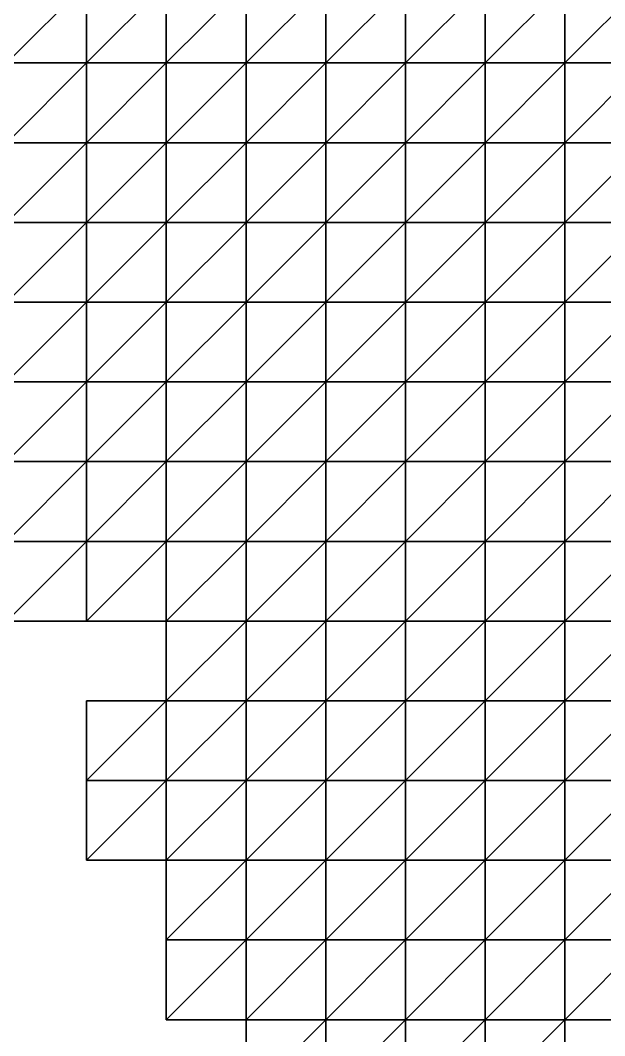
# Model space of a CAD drawing. Extents: x 292020 to 295740, y 4557680 to 4560040.
# Drawn here: x 293643.4 to 293790, y 4558596 to 4558850.7 of the extents above; entities that cross this region are included whole.
import ezdxf

# ---------------------------------------------------------------- set-up
doc = ezdxf.new("R2010")
doc.units = 0
doc.layers.add('RUN201_4_-_RUN201_NODOMAIN5_20X', color=7, linetype='CONTINUOUS')

msp = doc.modelspace()

# ---------------------------------------------------------------- linework, layer by layer
at = {"layer": 'RUN201_4_-_RUN201_NODOMAIN5_20X'}
for points in [[(293640, 4558860, 1800), (293640, 4558840, 1800), (293660, 4558860, 1800)], [(293660, 4558860, 1800), (293640, 4558840, 1800), (293660, 4558840, 1800)], [(293660, 4558860, 1940), (293640, 4558840, 1940), (293640, 4558860, 1940)], [(293660, 4558840, 1940), (293640, 4558840, 1940), (293660, 4558860, 1940)], [(293660, 4558860, 1800), (293660, 4558840, 1800), (293680, 4558860, 1800)], [(293680, 4558860, 1800), (293660, 4558840, 1800), (293680, 4558840, 1800)], [(293680, 4558860, 1940), (293660, 4558840, 1940), (293660, 4558860, 1940)], [(293680, 4558840, 1940), (293660, 4558840, 1940), (293680, 4558860, 1940)], [(293680, 4558860, 1800), (293680, 4558840, 1800), (293700, 4558860, 1800)], [(293700, 4558860, 1800), (293680, 4558840, 1800), (293700, 4558840, 1800)], [(293700, 4558860, 1940), (293680, 4558840, 1940), (293680, 4558860, 1940)], [(293700, 4558840, 1940), (293680, 4558840, 1940), (293700, 4558860, 1940)], [(293700, 4558860, 1800), (293700, 4558840, 1800), (293720, 4558860, 1800)], [(293720, 4558860, 1800), (293700, 4558840, 1800), (293720, 4558840, 1800)], [(293720, 4558860, 1940), (293700, 4558840, 1940), (293700, 4558860, 1940)], [(293720, 4558840, 1940), (293700, 4558840, 1940), (293720, 4558860, 1940)], [(293720, 4558860, 1800), (293720, 4558840, 1800), (293740, 4558860, 1800)], [(293740, 4558860, 1800), (293720, 4558840, 1800), (293740, 4558840, 1800)], [(293740, 4558860, 1940), (293720, 4558840, 1940), (293720, 4558860, 1940)], [(293740, 4558840, 1940), (293720, 4558840, 1940), (293740, 4558860, 1940)], [(293740, 4558860, 1780), (293740, 4558840, 1780), (293760, 4558860, 1780)], [(293760, 4558860, 1780), (293740, 4558840, 1780), (293760, 4558840, 1780)], [(293740, 4558860, 1780), (293740, 4558840, 1800), (293740, 4558840, 1780)], [(293740, 4558860, 1800), (293740, 4558840, 1800), (293740, 4558860, 1780)], [(293760, 4558860, 1940), (293740, 4558840, 1940), (293740, 4558860, 1940)], [(293760, 4558840, 1940), (293740, 4558840, 1940), (293760, 4558860, 1940)], [(293760, 4558860, 1780), (293760, 4558840, 1780), (293780, 4558860, 1780)], [(293780, 4558860, 1780), (293760, 4558840, 1780), (293780, 4558840, 1780)], [(293780, 4558860, 1940), (293760, 4558840, 1940), (293760, 4558860, 1940)], [(293780, 4558840, 1940), (293760, 4558840, 1940), (293780, 4558860, 1940)], [(293780, 4558860, 1780), (293780, 4558840, 1780), (293800, 4558860, 1780)], [(293800, 4558860, 1780), (293780, 4558840, 1780), (293800, 4558840, 1780)], [(293800, 4558860, 1940), (293780, 4558840, 1940), (293780, 4558860, 1940)], [(293800, 4558840, 1940), (293780, 4558840, 1940), (293800, 4558860, 1940)], [(293640, 4558840, 1800), (293640, 4558820, 1800), (293660, 4558840, 1800)], [(293660, 4558840, 1800), (293640, 4558820, 1800), (293660, 4558820, 1800)], [(293660, 4558840, 1940), (293640, 4558820, 1940), (293640, 4558840, 1940)], [(293660, 4558820, 1940), (293640, 4558820, 1940), (293660, 4558840, 1940)], [(293660, 4558840, 1800), (293660, 4558820, 1800), (293680, 4558840, 1800)], [(293680, 4558840, 1800), (293660, 4558820, 1800), (293680, 4558820, 1800)], [(293680, 4558840, 1940), (293660, 4558820, 1940), (293660, 4558840, 1940)], [(293680, 4558820, 1940), (293660, 4558820, 1940), (293680, 4558840, 1940)], [(293680, 4558840, 1800), (293680, 4558820, 1800), (293700, 4558840, 1800)], [(293700, 4558840, 1800), (293680, 4558820, 1800), (293700, 4558820, 1800)], [(293700, 4558840, 1940), (293680, 4558820, 1940), (293680, 4558840, 1940)], [(293700, 4558820, 1940), (293680, 4558820, 1940), (293700, 4558840, 1940)], [(293700, 4558840, 1780), (293700, 4558820, 1780), (293720, 4558840, 1780)], [(293720, 4558840, 1780), (293700, 4558820, 1780), (293720, 4558820, 1780)], [(293720, 4558840, 1780), (293700, 4558840, 1800), (293700, 4558840, 1780)], [(293720, 4558840, 1800), (293700, 4558840, 1800), (293720, 4558840, 1780)], [(293700, 4558840, 1780), (293700, 4558820, 1800), (293700, 4558820, 1780)], [(293700, 4558840, 1800), (293700, 4558820, 1800), (293700, 4558840, 1780)], [(293720, 4558840, 1940), (293700, 4558820, 1940), (293700, 4558840, 1940)], [(293720, 4558820, 1940), (293700, 4558820, 1940), (293720, 4558840, 1940)], [(293720, 4558840, 1780), (293720, 4558820, 1780), (293740, 4558840, 1780)], [(293740, 4558840, 1780), (293720, 4558820, 1780), (293740, 4558820, 1780)], [(293740, 4558840, 1780), (293720, 4558840, 1800), (293720, 4558840, 1780)], [(293740, 4558840, 1800), (293720, 4558840, 1800), (293740, 4558840, 1780)], [(293740, 4558840, 1940), (293720, 4558820, 1940), (293720, 4558840, 1940)], [(293740, 4558820, 1940), (293720, 4558820, 1940), (293740, 4558840, 1940)], [(293740, 4558840, 1780), (293740, 4558820, 1780), (293760, 4558840, 1780)], [(293760, 4558840, 1780), (293740, 4558820, 1780), (293760, 4558820, 1780)], [(293760, 4558840, 1940), (293740, 4558820, 1940), (293740, 4558840, 1940)], [(293760, 4558820, 1940), (293740, 4558820, 1940), (293760, 4558840, 1940)], [(293760, 4558840, 1780), (293760, 4558820, 1780), (293780, 4558840, 1780)], [(293780, 4558840, 1780), (293760, 4558820, 1780), (293780, 4558820, 1780)], [(293780, 4558840, 1940), (293760, 4558820, 1940), (293760, 4558840, 1940)], [(293780, 4558820, 1940), (293760, 4558820, 1940), (293780, 4558840, 1940)], [(293780, 4558840, 1780), (293780, 4558820, 1780), (293800, 4558840, 1780)], [(293800, 4558840, 1780), (293780, 4558820, 1780), (293800, 4558820, 1780)], [(293800, 4558840, 1940), (293780, 4558820, 1940), (293780, 4558840, 1940)], [(293800, 4558820, 1940), (293780, 4558820, 1940), (293800, 4558840, 1940)], [(293640, 4558820, 1800), (293640, 4558820, 1820), (293660, 4558820, 1800)], [(293660, 4558820, 1800), (293640, 4558820, 1820), (293660, 4558820, 1820)], [(293640, 4558820, 1820), (293640, 4558800, 1820), (293660, 4558820, 1820)], [(293660, 4558820, 1820), (293640, 4558800, 1820), (293660, 4558800, 1820)], [(293660, 4558820, 1940), (293640, 4558800, 1940), (293640, 4558820, 1940)], [(293660, 4558800, 1940), (293640, 4558800, 1940), (293660, 4558820, 1940)], [(293660, 4558820, 1800), (293660, 4558820, 1820), (293680, 4558820, 1800)], [(293680, 4558820, 1800), (293660, 4558820, 1820), (293680, 4558820, 1820)], [(293660, 4558820, 1820), (293660, 4558800, 1820), (293680, 4558820, 1820)], [(293680, 4558820, 1820), (293660, 4558800, 1820), (293680, 4558800, 1820)], [(293680, 4558820, 1940), (293660, 4558800, 1940), (293660, 4558820, 1940)], [(293680, 4558800, 1940), (293660, 4558800, 1940), (293680, 4558820, 1940)], [(293680, 4558820, 1800), (293680, 4558820, 1820), (293700, 4558820, 1800)], [(293700, 4558820, 1800), (293680, 4558820, 1820), (293700, 4558820, 1820)], [(293680, 4558820, 1820), (293680, 4558800, 1820), (293700, 4558820, 1820)], [(293700, 4558820, 1820), (293680, 4558800, 1820), (293700, 4558800, 1820)], [(293700, 4558820, 1940), (293680, 4558800, 1940), (293680, 4558820, 1940)], [(293700, 4558800, 1940), (293680, 4558800, 1940), (293700, 4558820, 1940)], [(293700, 4558820, 1780), (293700, 4558820, 1800), (293720, 4558820, 1780)], [(293720, 4558820, 1780), (293700, 4558820, 1800), (293720, 4558820, 1800)], [(293700, 4558820, 1800), (293700, 4558800, 1800), (293720, 4558820, 1800)], [(293720, 4558820, 1800), (293700, 4558800, 1800), (293720, 4558800, 1800)], [(293700, 4558820, 1800), (293700, 4558800, 1820), (293700, 4558800, 1800)], [(293700, 4558820, 1820), (293700, 4558800, 1820), (293700, 4558820, 1800)], [(293720, 4558820, 1940), (293700, 4558800, 1940), (293700, 4558820, 1940)], [(293720, 4558800, 1940), (293700, 4558800, 1940), (293720, 4558820, 1940)], [(293720, 4558820, 1780), (293720, 4558820, 1800), (293740, 4558820, 1780)], [(293740, 4558820, 1780), (293720, 4558820, 1800), (293740, 4558820, 1800)], [(293720, 4558820, 1800), (293720, 4558800, 1800), (293740, 4558820, 1800)], [(293740, 4558820, 1800), (293720, 4558800, 1800), (293740, 4558800, 1800)], [(293740, 4558820, 1940), (293720, 4558800, 1940), (293720, 4558820, 1940)], [(293740, 4558800, 1940), (293720, 4558800, 1940), (293740, 4558820, 1940)], [(293740, 4558820, 1780), (293740, 4558820, 1800), (293760, 4558820, 1780)], [(293760, 4558820, 1780), (293740, 4558820, 1800), (293760, 4558820, 1800)], [(293740, 4558820, 1800), (293740, 4558800, 1800), (293760, 4558820, 1800)], [(293760, 4558820, 1800), (293740, 4558800, 1800), (293760, 4558800, 1800)], [(293760, 4558820, 1940), (293740, 4558800, 1940), (293740, 4558820, 1940)], [(293760, 4558800, 1940), (293740, 4558800, 1940), (293760, 4558820, 1940)], [(293760, 4558820, 1780), (293760, 4558800, 1780), (293780, 4558820, 1780)], [(293780, 4558820, 1780), (293760, 4558800, 1780), (293780, 4558800, 1780)], [(293760, 4558820, 1780), (293760, 4558800, 1800), (293760, 4558800, 1780)], [(293760, 4558820, 1800), (293760, 4558800, 1800), (293760, 4558820, 1780)], [(293780, 4558820, 1940), (293760, 4558800, 1940), (293760, 4558820, 1940)], [(293780, 4558800, 1940), (293760, 4558800, 1940), (293780, 4558820, 1940)], [(293780, 4558820, 1780), (293780, 4558800, 1780), (293800, 4558820, 1780)], [(293800, 4558820, 1780), (293780, 4558800, 1780), (293800, 4558800, 1780)], [(293800, 4558820, 1940), (293780, 4558800, 1940), (293780, 4558820, 1940)], [(293800, 4558800, 1940), (293780, 4558800, 1940), (293800, 4558820, 1940)], [(293640, 4558800, 1820), (293640, 4558800, 1840), (293660, 4558800, 1820)], [(293660, 4558800, 1820), (293640, 4558800, 1840), (293660, 4558800, 1840)], [(293640, 4558800, 1840), (293640, 4558780, 1840), (293660, 4558800, 1840)], [(293660, 4558800, 1840), (293640, 4558780, 1840), (293660, 4558780, 1840)], [(293660, 4558800, 1940), (293640, 4558780, 1940), (293640, 4558800, 1940)], [(293660, 4558780, 1940), (293640, 4558780, 1940), (293660, 4558800, 1940)], [(293660, 4558800, 1820), (293660, 4558800, 1840), (293680, 4558800, 1820)], [(293680, 4558800, 1820), (293660, 4558800, 1840), (293680, 4558800, 1840)], [(293660, 4558800, 1840), (293660, 4558780, 1840), (293680, 4558800, 1840)], [(293680, 4558800, 1840), (293660, 4558780, 1840), (293680, 4558780, 1840)], [(293680, 4558800, 1940), (293660, 4558780, 1940), (293660, 4558800, 1940)], [(293680, 4558780, 1940), (293660, 4558780, 1940), (293680, 4558800, 1940)], [(293680, 4558800, 1820), (293680, 4558800, 1840), (293700, 4558800, 1820)], [(293700, 4558800, 1820), (293680, 4558800, 1840), (293700, 4558800, 1840)], [(293680, 4558800, 1840), (293680, 4558780, 1840), (293700, 4558800, 1840)], [(293700, 4558800, 1840), (293680, 4558780, 1840), (293700, 4558780, 1840)], [(293700, 4558800, 1940), (293680, 4558780, 1940), (293680, 4558800, 1940)], [(293700, 4558780, 1940), (293680, 4558780, 1940), (293700, 4558800, 1940)], [(293700, 4558800, 1800), (293700, 4558800, 1820), (293720, 4558800, 1800)], [(293720, 4558800, 1800), (293700, 4558800, 1820), (293720, 4558800, 1820)], [(293700, 4558800, 1820), (293700, 4558780, 1820), (293720, 4558800, 1820)], [(293720, 4558800, 1820), (293700, 4558780, 1820), (293720, 4558780, 1820)], [(293700, 4558800, 1820), (293700, 4558780, 1840), (293700, 4558780, 1820)], [(293700, 4558800, 1840), (293700, 4558780, 1840), (293700, 4558800, 1820)], [(293720, 4558800, 1940), (293700, 4558780, 1940), (293700, 4558800, 1940)], [(293720, 4558780, 1940), (293700, 4558780, 1940), (293720, 4558800, 1940)], [(293720, 4558800, 1800), (293720, 4558800, 1820), (293740, 4558800, 1800)], [(293740, 4558800, 1800), (293720, 4558800, 1820), (293740, 4558800, 1820)], [(293720, 4558800, 1820), (293720, 4558780, 1820), (293740, 4558800, 1820)], [(293740, 4558800, 1820), (293720, 4558780, 1820), (293740, 4558780, 1820)], [(293740, 4558800, 1940), (293720, 4558780, 1940), (293720, 4558800, 1940)], [(293740, 4558780, 1940), (293720, 4558780, 1940), (293740, 4558800, 1940)], [(293740, 4558800, 1800), (293740, 4558800, 1820), (293760, 4558800, 1800)], [(293760, 4558800, 1800), (293740, 4558800, 1820), (293760, 4558800, 1820)], [(293740, 4558800, 1820), (293740, 4558780, 1820), (293760, 4558800, 1820)], [(293760, 4558800, 1820), (293740, 4558780, 1820), (293760, 4558780, 1820)], [(293760, 4558800, 1940), (293740, 4558780, 1940), (293740, 4558800, 1940)], [(293760, 4558780, 1940), (293740, 4558780, 1940), (293760, 4558800, 1940)], [(293760, 4558800, 1780), (293760, 4558800, 1800), (293780, 4558800, 1780)], [(293780, 4558800, 1780), (293760, 4558800, 1800), (293780, 4558800, 1800)], [(293760, 4558800, 1800), (293760, 4558780, 1800), (293780, 4558800, 1800)], [(293780, 4558800, 1800), (293760, 4558780, 1800), (293780, 4558780, 1800)], [(293760, 4558800, 1800), (293760, 4558780, 1820), (293760, 4558780, 1800)], [(293760, 4558800, 1820), (293760, 4558780, 1820), (293760, 4558800, 1800)], [(293780, 4558800, 1940), (293760, 4558780, 1940), (293760, 4558800, 1940)], [(293780, 4558780, 1940), (293760, 4558780, 1940), (293780, 4558800, 1940)], [(293780, 4558800, 1780), (293780, 4558800, 1800), (293800, 4558800, 1780)], [(293800, 4558800, 1780), (293780, 4558800, 1800), (293800, 4558800, 1800)], [(293780, 4558800, 1800), (293780, 4558780, 1800), (293800, 4558800, 1800)], [(293800, 4558800, 1800), (293780, 4558780, 1800), (293800, 4558780, 1800)], [(293800, 4558800, 1940), (293780, 4558780, 1940), (293780, 4558800, 1940)], [(293800, 4558780, 1940), (293780, 4558780, 1940), (293800, 4558800, 1940)], [(293640, 4558780, 1840), (293640, 4558780, 1860), (293660, 4558780, 1840)], [(293660, 4558780, 1840), (293640, 4558780, 1860), (293660, 4558780, 1860)], [(293640, 4558780, 1860), (293640, 4558760, 1860), (293660, 4558780, 1860)], [(293660, 4558780, 1860), (293640, 4558760, 1860), (293660, 4558760, 1860)], [(293660, 4558780, 1940), (293640, 4558760, 1940), (293640, 4558780, 1940)], [(293660, 4558760, 1940), (293640, 4558760, 1940), (293660, 4558780, 1940)], [(293660, 4558780, 1840), (293660, 4558780, 1860), (293680, 4558780, 1840)], [(293680, 4558780, 1840), (293660, 4558780, 1860), (293680, 4558780, 1860)], [(293660, 4558780, 1860), (293660, 4558760, 1860), (293680, 4558780, 1860)], [(293680, 4558780, 1860), (293660, 4558760, 1860), (293680, 4558760, 1860)], [(293680, 4558780, 1940), (293660, 4558760, 1940), (293660, 4558780, 1940)], [(293680, 4558760, 1940), (293660, 4558760, 1940), (293680, 4558780, 1940)], [(293680, 4558780, 1840), (293680, 4558780, 1860), (293700, 4558780, 1840)], [(293700, 4558780, 1840), (293680, 4558780, 1860), (293700, 4558780, 1860)], [(293680, 4558780, 1860), (293680, 4558760, 1860), (293700, 4558780, 1860)], [(293700, 4558780, 1860), (293680, 4558760, 1860), (293700, 4558760, 1860)], [(293700, 4558780, 1940), (293680, 4558760, 1940), (293680, 4558780, 1940)], [(293700, 4558760, 1940), (293680, 4558760, 1940), (293700, 4558780, 1940)], [(293700, 4558780, 1820), (293700, 4558780, 1840), (293720, 4558780, 1820)], [(293720, 4558780, 1820), (293700, 4558780, 1840), (293720, 4558780, 1840)], [(293700, 4558780, 1840), (293700, 4558760, 1840), (293720, 4558780, 1840)], [(293720, 4558780, 1840), (293700, 4558760, 1840), (293720, 4558760, 1840)], [(293700, 4558780, 1840), (293700, 4558760, 1860), (293700, 4558760, 1840)], [(293700, 4558780, 1860), (293700, 4558760, 1860), (293700, 4558780, 1840)], [(293720, 4558780, 1940), (293700, 4558760, 1940), (293700, 4558780, 1940)], [(293720, 4558760, 1940), (293700, 4558760, 1940), (293720, 4558780, 1940)], [(293720, 4558780, 1820), (293720, 4558780, 1840), (293740, 4558780, 1820)], [(293740, 4558780, 1820), (293720, 4558780, 1840), (293740, 4558780, 1840)], [(293720, 4558780, 1840), (293720, 4558760, 1840), (293740, 4558780, 1840)], [(293740, 4558780, 1840), (293720, 4558760, 1840), (293740, 4558760, 1840)], [(293740, 4558780, 1940), (293720, 4558760, 1940), (293720, 4558780, 1940)], [(293740, 4558760, 1940), (293720, 4558760, 1940), (293740, 4558780, 1940)], [(293740, 4558780, 1820), (293740, 4558780, 1840), (293760, 4558780, 1820)], [(293760, 4558780, 1820), (293740, 4558780, 1840), (293760, 4558780, 1840)], [(293740, 4558780, 1840), (293740, 4558760, 1840), (293760, 4558780, 1840)], [(293760, 4558780, 1840), (293740, 4558760, 1840), (293760, 4558760, 1840)], [(293760, 4558780, 1940), (293740, 4558760, 1940), (293740, 4558780, 1940)], [(293760, 4558760, 1940), (293740, 4558760, 1940), (293760, 4558780, 1940)], [(293760, 4558780, 1800), (293760, 4558780, 1820), (293780, 4558780, 1800)], [(293780, 4558780, 1800), (293760, 4558780, 1820), (293780, 4558780, 1820)], [(293760, 4558780, 1820), (293760, 4558760, 1820), (293780, 4558780, 1820)], [(293780, 4558780, 1820), (293760, 4558760, 1820), (293780, 4558760, 1820)], [(293760, 4558780, 1820), (293760, 4558760, 1840), (293760, 4558760, 1820)], [(293760, 4558780, 1840), (293760, 4558760, 1840), (293760, 4558780, 1820)], [(293780, 4558780, 1940), (293760, 4558760, 1940), (293760, 4558780, 1940)], [(293780, 4558760, 1940), (293760, 4558760, 1940), (293780, 4558780, 1940)], [(293780, 4558780, 1800), (293780, 4558780, 1820), (293800, 4558780, 1800)], [(293800, 4558780, 1800), (293780, 4558780, 1820), (293800, 4558780, 1820)], [(293780, 4558780, 1820), (293780, 4558760, 1820), (293800, 4558780, 1820)], [(293800, 4558780, 1820), (293780, 4558760, 1820), (293800, 4558760, 1820)], [(293800, 4558780, 1940), (293780, 4558760, 1940), (293780, 4558780, 1940)], [(293800, 4558760, 1940), (293780, 4558760, 1940), (293800, 4558780, 1940)], [(293640, 4558760, 1860), (293640, 4558760, 1880), (293660, 4558760, 1860)], [(293660, 4558760, 1860), (293640, 4558760, 1880), (293660, 4558760, 1880)], [(293640, 4558760, 1880), (293640, 4558740, 1880), (293660, 4558760, 1880)], [(293660, 4558760, 1880), (293640, 4558740, 1880), (293660, 4558740, 1880)], [(293660, 4558760, 1940), (293640, 4558740, 1940), (293640, 4558760, 1940)], [(293660, 4558740, 1940), (293640, 4558740, 1940), (293660, 4558760, 1940)], [(293660, 4558760, 1860), (293660, 4558760, 1880), (293680, 4558760, 1860)], [(293680, 4558760, 1860), (293660, 4558760, 1880), (293680, 4558760, 1880)], [(293660, 4558760, 1880), (293660, 4558740, 1880), (293680, 4558760, 1880)], [(293680, 4558760, 1880), (293660, 4558740, 1880), (293680, 4558740, 1880)], [(293680, 4558760, 1940), (293660, 4558740, 1940), (293660, 4558760, 1940)], [(293680, 4558740, 1940), (293660, 4558740, 1940), (293680, 4558760, 1940)], [(293680, 4558760, 1860), (293680, 4558760, 1880), (293700, 4558760, 1860)], [(293700, 4558760, 1860), (293680, 4558760, 1880), (293700, 4558760, 1880)], [(293680, 4558760, 1880), (293680, 4558740, 1880), (293700, 4558760, 1880)], [(293700, 4558760, 1880), (293680, 4558740, 1880), (293700, 4558740, 1880)], [(293700, 4558760, 1940), (293680, 4558740, 1940), (293680, 4558760, 1940)], [(293700, 4558740, 1940), (293680, 4558740, 1940), (293700, 4558760, 1940)], [(293700, 4558760, 1840), (293700, 4558760, 1860), (293720, 4558760, 1840)], [(293720, 4558760, 1840), (293700, 4558760, 1860), (293720, 4558760, 1860)], [(293700, 4558760, 1860), (293700, 4558740, 1860), (293720, 4558760, 1860)], [(293720, 4558760, 1860), (293700, 4558740, 1860), (293720, 4558740, 1860)], [(293700, 4558760, 1860), (293700, 4558740, 1880), (293700, 4558740, 1860)], [(293700, 4558760, 1880), (293700, 4558740, 1880), (293700, 4558760, 1860)], [(293720, 4558760, 1940), (293700, 4558740, 1940), (293700, 4558760, 1940)], [(293720, 4558740, 1940), (293700, 4558740, 1940), (293720, 4558760, 1940)], [(293720, 4558760, 1840), (293720, 4558760, 1860), (293740, 4558760, 1840)], [(293740, 4558760, 1840), (293720, 4558760, 1860), (293740, 4558760, 1860)], [(293720, 4558760, 1860), (293720, 4558740, 1860), (293740, 4558760, 1860)], [(293740, 4558760, 1860), (293720, 4558740, 1860), (293740, 4558740, 1860)], [(293740, 4558760, 1940), (293720, 4558740, 1940), (293720, 4558760, 1940)], [(293740, 4558740, 1940), (293720, 4558740, 1940), (293740, 4558760, 1940)], [(293740, 4558760, 1840), (293740, 4558760, 1860), (293760, 4558760, 1840)], [(293760, 4558760, 1840), (293740, 4558760, 1860), (293760, 4558760, 1860)], [(293740, 4558760, 1860), (293740, 4558740, 1860), (293760, 4558760, 1860)], [(293760, 4558760, 1860), (293740, 4558740, 1860), (293760, 4558740, 1860)], [(293760, 4558760, 1940), (293740, 4558740, 1940), (293740, 4558760, 1940)], [(293760, 4558740, 1940), (293740, 4558740, 1940), (293760, 4558760, 1940)], [(293760, 4558760, 1820), (293760, 4558760, 1840), (293780, 4558760, 1820)], [(293780, 4558760, 1820), (293760, 4558760, 1840), (293780, 4558760, 1840)], [(293760, 4558760, 1840), (293760, 4558740, 1840), (293780, 4558760, 1840)], [(293780, 4558760, 1840), (293760, 4558740, 1840), (293780, 4558740, 1840)], [(293760, 4558760, 1840), (293760, 4558740, 1860), (293760, 4558740, 1840)], [(293760, 4558760, 1860), (293760, 4558740, 1860), (293760, 4558760, 1840)], [(293780, 4558760, 1940), (293760, 4558740, 1940), (293760, 4558760, 1940)], [(293780, 4558740, 1940), (293760, 4558740, 1940), (293780, 4558760, 1940)], [(293780, 4558760, 1820), (293780, 4558760, 1840), (293800, 4558760, 1820)], [(293800, 4558760, 1820), (293780, 4558760, 1840), (293800, 4558760, 1840)], [(293780, 4558760, 1840), (293780, 4558740, 1840), (293800, 4558760, 1840)], [(293800, 4558760, 1840), (293780, 4558740, 1840), (293800, 4558740, 1840)], [(293800, 4558760, 1940), (293780, 4558740, 1940), (293780, 4558760, 1940)], [(293800, 4558740, 1940), (293780, 4558740, 1940), (293800, 4558760, 1940)], [(293640, 4558740, 1880), (293640, 4558740, 1900), (293660, 4558740, 1880)], [(293660, 4558740, 1880), (293640, 4558740, 1900), (293660, 4558740, 1900)], [(293640, 4558740, 1900), (293640, 4558720, 1900), (293660, 4558740, 1900)], [(293660, 4558740, 1900), (293640, 4558720, 1900), (293660, 4558720, 1900)], [(293660, 4558740, 1940), (293640, 4558720, 1940), (293640, 4558740, 1940)], [(293660, 4558720, 1940), (293640, 4558720, 1940), (293660, 4558740, 1940)], [(293660, 4558740, 1880), (293660, 4558740, 1900), (293680, 4558740, 1880)], [(293680, 4558740, 1880), (293660, 4558740, 1900), (293680, 4558740, 1900)], [(293660, 4558740, 1900), (293660, 4558720, 1900), (293680, 4558740, 1900)], [(293680, 4558740, 1900), (293660, 4558720, 1900), (293680, 4558720, 1900)], [(293680, 4558740, 1940), (293660, 4558720, 1940), (293660, 4558740, 1940)], [(293680, 4558720, 1940), (293660, 4558720, 1940), (293680, 4558740, 1940)], [(293680, 4558740, 1880), (293680, 4558740, 1900), (293700, 4558740, 1880)], [(293700, 4558740, 1880), (293680, 4558740, 1900), (293700, 4558740, 1900)], [(293680, 4558740, 1900), (293680, 4558720, 1900), (293700, 4558740, 1900)], [(293700, 4558740, 1900), (293680, 4558720, 1900), (293700, 4558720, 1900)], [(293700, 4558740, 1940), (293680, 4558720, 1940), (293680, 4558740, 1940)], [(293700, 4558720, 1940), (293680, 4558720, 1940), (293700, 4558740, 1940)], [(293700, 4558740, 1860), (293700, 4558740, 1880), (293720, 4558740, 1860)], [(293720, 4558740, 1860), (293700, 4558740, 1880), (293720, 4558740, 1880)], [(293700, 4558740, 1880), (293700, 4558720, 1880), (293720, 4558740, 1880)], [(293720, 4558740, 1880), (293700, 4558720, 1880), (293720, 4558720, 1880)], [(293700, 4558740, 1880), (293700, 4558720, 1900), (293700, 4558720, 1880)], [(293700, 4558740, 1900), (293700, 4558720, 1900), (293700, 4558740, 1880)], [(293720, 4558740, 1940), (293700, 4558720, 1940), (293700, 4558740, 1940)], [(293720, 4558720, 1940), (293700, 4558720, 1940), (293720, 4558740, 1940)], [(293720, 4558740, 1860), (293720, 4558740, 1880), (293740, 4558740, 1860)], [(293740, 4558740, 1860), (293720, 4558740, 1880), (293740, 4558740, 1880)], [(293720, 4558740, 1880), (293720, 4558720, 1880), (293740, 4558740, 1880)], [(293740, 4558740, 1880), (293720, 4558720, 1880), (293740, 4558720, 1880)], [(293740, 4558740, 1940), (293720, 4558720, 1940), (293720, 4558740, 1940)], [(293740, 4558720, 1940), (293720, 4558720, 1940), (293740, 4558740, 1940)], [(293740, 4558740, 1860), (293740, 4558740, 1880), (293760, 4558740, 1860)], [(293760, 4558740, 1860), (293740, 4558740, 1880), (293760, 4558740, 1880)], [(293740, 4558740, 1880), (293740, 4558720, 1880), (293760, 4558740, 1880)], [(293760, 4558740, 1880), (293740, 4558720, 1880), (293760, 4558720, 1880)], [(293760, 4558740, 1940), (293740, 4558720, 1940), (293740, 4558740, 1940)], [(293760, 4558720, 1940), (293740, 4558720, 1940), (293760, 4558740, 1940)], [(293760, 4558740, 1840), (293760, 4558740, 1860), (293780, 4558740, 1840)], [(293780, 4558740, 1840), (293760, 4558740, 1860), (293780, 4558740, 1860)], [(293760, 4558740, 1860), (293760, 4558720, 1860), (293780, 4558740, 1860)], [(293780, 4558740, 1860), (293760, 4558720, 1860), (293780, 4558720, 1860)], [(293760, 4558740, 1860), (293760, 4558720, 1880), (293760, 4558720, 1860)], [(293760, 4558740, 1880), (293760, 4558720, 1880), (293760, 4558740, 1860)], [(293780, 4558740, 1940), (293760, 4558720, 1940), (293760, 4558740, 1940)], [(293780, 4558720, 1940), (293760, 4558720, 1940), (293780, 4558740, 1940)], [(293780, 4558740, 1840), (293780, 4558740, 1860), (293800, 4558740, 1840)], [(293800, 4558740, 1840), (293780, 4558740, 1860), (293800, 4558740, 1860)], [(293780, 4558740, 1860), (293780, 4558720, 1860), (293800, 4558740, 1860)], [(293800, 4558740, 1860), (293780, 4558720, 1860), (293800, 4558720, 1860)], [(293800, 4558740, 1940), (293780, 4558720, 1940), (293780, 4558740, 1940)], [(293800, 4558720, 1940), (293780, 4558720, 1940), (293800, 4558740, 1940)], [(293640, 4558720, 1900), (293640, 4558720, 1920), (293660, 4558720, 1900)], [(293660, 4558720, 1900), (293640, 4558720, 1920), (293660, 4558720, 1920)], [(293640, 4558720, 1920), (293640, 4558700, 1920), (293660, 4558720, 1920)], [(293660, 4558720, 1920), (293640, 4558700, 1920), (293660, 4558700, 1920)], [(293660, 4558720, 1940), (293640, 4558700, 1940), (293640, 4558720, 1940)], [(293660, 4558700, 1940), (293640, 4558700, 1940), (293660, 4558720, 1940)], [(293660, 4558720, 1900), (293660, 4558720, 1920), (293680, 4558720, 1900)], [(293680, 4558720, 1900), (293660, 4558720, 1920), (293680, 4558720, 1920)], [(293660, 4558720, 1920), (293660, 4558700, 1920), (293680, 4558720, 1920)], [(293680, 4558720, 1920), (293660, 4558700, 1920), (293680, 4558700, 1920)], [(293680, 4558720, 1940), (293660, 4558700, 1940), (293660, 4558720, 1940)], [(293680, 4558700, 1940), (293660, 4558700, 1940), (293680, 4558720, 1940)], [(293680, 4558720, 1900), (293680, 4558720, 1920), (293700, 4558720, 1900)], [(293700, 4558720, 1900), (293680, 4558720, 1920), (293700, 4558720, 1920)], [(293680, 4558720, 1920), (293680, 4558700, 1920), (293700, 4558720, 1920)], [(293700, 4558720, 1920), (293680, 4558700, 1920), (293700, 4558700, 1920)], [(293700, 4558720, 1940), (293680, 4558700, 1940), (293680, 4558720, 1940)], [(293700, 4558700, 1940), (293680, 4558700, 1940), (293700, 4558720, 1940)], [(293700, 4558720, 1880), (293700, 4558720, 1900), (293720, 4558720, 1880)], [(293720, 4558720, 1880), (293700, 4558720, 1900), (293720, 4558720, 1900)], [(293700, 4558720, 1900), (293700, 4558700, 1900), (293720, 4558720, 1900)], [(293720, 4558720, 1900), (293700, 4558700, 1900), (293720, 4558700, 1900)], [(293700, 4558720, 1900), (293700, 4558700, 1920), (293700, 4558700, 1900)], [(293700, 4558720, 1920), (293700, 4558700, 1920), (293700, 4558720, 1900)], [(293720, 4558720, 1940), (293700, 4558700, 1940), (293700, 4558720, 1940)], [(293720, 4558700, 1940), (293700, 4558700, 1940), (293720, 4558720, 1940)], [(293720, 4558720, 1880), (293720, 4558700, 1880), (293740, 4558720, 1880)], [(293740, 4558720, 1880), (293720, 4558700, 1880), (293740, 4558700, 1880)], [(293720, 4558720, 1880), (293720, 4558700, 1900), (293720, 4558700, 1880)], [(293720, 4558720, 1900), (293720, 4558700, 1900), (293720, 4558720, 1880)], [(293740, 4558720, 1940), (293720, 4558700, 1940), (293720, 4558720, 1940)], [(293740, 4558700, 1940), (293720, 4558700, 1940), (293740, 4558720, 1940)], [(293740, 4558720, 1880), (293740, 4558700, 1880), (293760, 4558720, 1880)], [(293760, 4558720, 1880), (293740, 4558700, 1880), (293760, 4558700, 1880)], [(293760, 4558720, 1940), (293740, 4558700, 1940), (293740, 4558720, 1940)], [(293760, 4558700, 1940), (293740, 4558700, 1940), (293760, 4558720, 1940)], [(293760, 4558720, 1860), (293760, 4558720, 1880), (293780, 4558720, 1860)], [(293780, 4558720, 1860), (293760, 4558720, 1880), (293780, 4558720, 1880)], [(293760, 4558720, 1880), (293760, 4558700, 1880), (293780, 4558720, 1880)], [(293780, 4558720, 1880), (293760, 4558700, 1880), (293780, 4558700, 1880)], [(293780, 4558720, 1940), (293760, 4558700, 1940), (293760, 4558720, 1940)], [(293780, 4558700, 1940), (293760, 4558700, 1940), (293780, 4558720, 1940)], [(293780, 4558720, 1860), (293780, 4558700, 1860), (293800, 4558720, 1860)], [(293800, 4558720, 1860), (293780, 4558700, 1860), (293800, 4558700, 1860)], [(293780, 4558720, 1860), (293780, 4558700, 1880), (293780, 4558700, 1860)], [(293780, 4558720, 1880), (293780, 4558700, 1880), (293780, 4558720, 1860)], [(293800, 4558720, 1940), (293780, 4558700, 1940), (293780, 4558720, 1940)], [(293800, 4558700, 1940), (293780, 4558700, 1940), (293800, 4558720, 1940)], [(293640, 4558700, 1920), (293640, 4558700, 1940), (293660, 4558700, 1920)], [(293660, 4558700, 1920), (293640, 4558700, 1940), (293660, 4558700, 1940)], [(293660, 4558700, 1920), (293660, 4558700, 1940), (293680, 4558700, 1920)], [(293680, 4558700, 1920), (293660, 4558700, 1940), (293680, 4558700, 1940)], [(293680, 4558700, 1920), (293680, 4558680, 1920), (293700, 4558700, 1920)], [(293700, 4558700, 1920), (293680, 4558680, 1920), (293700, 4558680, 1920)], [(293700, 4558700, 1940), (293680, 4558680, 1940), (293680, 4558700, 1940)], [(293700, 4558680, 1940), (293680, 4558680, 1940), (293700, 4558700, 1940)], [(293680, 4558700, 1920), (293680, 4558680, 1940), (293680, 4558680, 1920)], [(293680, 4558700, 1940), (293680, 4558680, 1940), (293680, 4558700, 1920)], [(293700, 4558700, 1900), (293700, 4558680, 1900), (293720, 4558700, 1900)], [(293720, 4558700, 1900), (293700, 4558680, 1900), (293720, 4558680, 1900)], [(293700, 4558700, 1900), (293700, 4558680, 1920), (293700, 4558680, 1900)], [(293700, 4558700, 1920), (293700, 4558680, 1920), (293700, 4558700, 1900)], [(293720, 4558700, 1940), (293700, 4558680, 1940), (293700, 4558700, 1940)], [(293720, 4558680, 1940), (293700, 4558680, 1940), (293720, 4558700, 1940)], [(293720, 4558700, 1880), (293720, 4558680, 1880), (293740, 4558700, 1880)], [(293740, 4558700, 1880), (293720, 4558680, 1880), (293740, 4558680, 1880)], [(293720, 4558700, 1880), (293720, 4558680, 1900), (293720, 4558680, 1880)], [(293720, 4558700, 1900), (293720, 4558680, 1900), (293720, 4558700, 1880)], [(293740, 4558700, 1940), (293720, 4558680, 1940), (293720, 4558700, 1940)], [(293740, 4558680, 1940), (293720, 4558680, 1940), (293740, 4558700, 1940)], [(293740, 4558700, 1860), (293740, 4558680, 1860), (293760, 4558700, 1860)], [(293760, 4558700, 1860), (293740, 4558680, 1860), (293760, 4558680, 1860)], [(293760, 4558700, 1860), (293740, 4558700, 1880), (293740, 4558700, 1860)], [(293760, 4558700, 1880), (293740, 4558700, 1880), (293760, 4558700, 1860)], [(293740, 4558700, 1860), (293740, 4558680, 1880), (293740, 4558680, 1860)], [(293740, 4558700, 1880), (293740, 4558680, 1880), (293740, 4558700, 1860)], [(293760, 4558700, 1940), (293740, 4558680, 1940), (293740, 4558700, 1940)], [(293760, 4558680, 1940), (293740, 4558680, 1940), (293760, 4558700, 1940)], [(293760, 4558700, 1860), (293760, 4558680, 1860), (293780, 4558700, 1860)], [(293780, 4558700, 1860), (293760, 4558680, 1860), (293780, 4558680, 1860)], [(293780, 4558700, 1860), (293760, 4558700, 1880), (293760, 4558700, 1860)], [(293780, 4558700, 1880), (293760, 4558700, 1880), (293780, 4558700, 1860)], [(293780, 4558700, 1940), (293760, 4558680, 1940), (293760, 4558700, 1940)], [(293780, 4558680, 1940), (293760, 4558680, 1940), (293780, 4558700, 1940)], [(293780, 4558700, 1860), (293780, 4558680, 1860), (293800, 4558700, 1860)], [(293800, 4558700, 1860), (293780, 4558680, 1860), (293800, 4558680, 1860)], [(293800, 4558700, 1940), (293780, 4558680, 1940), (293780, 4558700, 1940)], [(293800, 4558680, 1940), (293780, 4558680, 1940), (293800, 4558700, 1940)], [(293660, 4558680, 1920), (293660, 4558660, 1920), (293680, 4558680, 1920)], [(293680, 4558680, 1920), (293660, 4558660, 1920), (293680, 4558660, 1920)], [(293680, 4558680, 1940), (293660, 4558660, 1940), (293660, 4558680, 1940)], [(293680, 4558660, 1940), (293660, 4558660, 1940), (293680, 4558680, 1940)], [(293680, 4558680, 1920), (293660, 4558680, 1940), (293660, 4558680, 1920)], [(293680, 4558680, 1940), (293660, 4558680, 1940), (293680, 4558680, 1920)], [(293660, 4558680, 1920), (293660, 4558660, 1940), (293660, 4558660, 1920)], [(293660, 4558680, 1940), (293660, 4558660, 1940), (293660, 4558680, 1920)], [(293680, 4558680, 1900), (293680, 4558660, 1900), (293700, 4558680, 1900)], [(293700, 4558680, 1900), (293680, 4558660, 1900), (293700, 4558660, 1900)], [(293700, 4558680, 1900), (293680, 4558680, 1920), (293680, 4558680, 1900)], [(293700, 4558680, 1920), (293680, 4558680, 1920), (293700, 4558680, 1900)], [(293680, 4558680, 1900), (293680, 4558660, 1920), (293680, 4558660, 1900)], [(293680, 4558680, 1920), (293680, 4558660, 1920), (293680, 4558680, 1900)], [(293700, 4558680, 1940), (293680, 4558660, 1940), (293680, 4558680, 1940)], [(293700, 4558660, 1940), (293680, 4558660, 1940), (293700, 4558680, 1940)], [(293700, 4558680, 1880), (293700, 4558660, 1880), (293720, 4558680, 1880)], [(293720, 4558680, 1880), (293700, 4558660, 1880), (293720, 4558660, 1880)], [(293720, 4558680, 1880), (293700, 4558680, 1900), (293700, 4558680, 1880)], [(293720, 4558680, 1900), (293700, 4558680, 1900), (293720, 4558680, 1880)], [(293700, 4558680, 1880), (293700, 4558660, 1900), (293700, 4558660, 1880)], [(293700, 4558680, 1900), (293700, 4558660, 1900), (293700, 4558680, 1880)], [(293720, 4558680, 1940), (293700, 4558660, 1940), (293700, 4558680, 1940)], [(293720, 4558660, 1940), (293700, 4558660, 1940), (293720, 4558680, 1940)], [(293720, 4558680, 1860), (293720, 4558660, 1860), (293740, 4558680, 1860)], [(293740, 4558680, 1860), (293720, 4558660, 1860), (293740, 4558660, 1860)], [(293740, 4558680, 1860), (293720, 4558680, 1880), (293720, 4558680, 1860)], [(293740, 4558680, 1880), (293720, 4558680, 1880), (293740, 4558680, 1860)], [(293720, 4558680, 1860), (293720, 4558660, 1880), (293720, 4558660, 1860)], [(293720, 4558680, 1880), (293720, 4558660, 1880), (293720, 4558680, 1860)], [(293740, 4558680, 1940), (293720, 4558660, 1940), (293720, 4558680, 1940)], [(293740, 4558660, 1940), (293720, 4558660, 1940), (293740, 4558680, 1940)], [(293740, 4558680, 1860), (293740, 4558660, 1860), (293760, 4558680, 1860)], [(293760, 4558680, 1860), (293740, 4558660, 1860), (293760, 4558660, 1860)], [(293760, 4558680, 1940), (293740, 4558660, 1940), (293740, 4558680, 1940)], [(293760, 4558660, 1940), (293740, 4558660, 1940), (293760, 4558680, 1940)], [(293760, 4558680, 1860), (293760, 4558660, 1860), (293780, 4558680, 1860)], [(293780, 4558680, 1860), (293760, 4558660, 1860), (293780, 4558660, 1860)], [(293780, 4558680, 1940), (293760, 4558660, 1940), (293760, 4558680, 1940)], [(293780, 4558660, 1940), (293760, 4558660, 1940), (293780, 4558680, 1940)], [(293780, 4558680, 1860), (293780, 4558660, 1860), (293800, 4558680, 1860)], [(293800, 4558680, 1860), (293780, 4558660, 1860), (293800, 4558660, 1860)], [(293800, 4558680, 1940), (293780, 4558660, 1940), (293780, 4558680, 1940)], [(293800, 4558660, 1940), (293780, 4558660, 1940), (293800, 4558680, 1940)], [(293660, 4558660, 1920), (293660, 4558640, 1920), (293680, 4558660, 1920)], [(293680, 4558660, 1920), (293660, 4558640, 1920), (293680, 4558640, 1920)], [(293680, 4558660, 1940), (293660, 4558640, 1940), (293660, 4558660, 1940)], [(293680, 4558640, 1940), (293660, 4558640, 1940), (293680, 4558660, 1940)], [(293660, 4558660, 1920), (293660, 4558640, 1940), (293660, 4558640, 1920)], [(293660, 4558660, 1940), (293660, 4558640, 1940), (293660, 4558660, 1920)], [(293680, 4558660, 1900), (293680, 4558640, 1900), (293700, 4558660, 1900)], [(293700, 4558660, 1900), (293680, 4558640, 1900), (293700, 4558640, 1900)], [(293680, 4558660, 1900), (293680, 4558640, 1920), (293680, 4558640, 1900)], [(293680, 4558660, 1920), (293680, 4558640, 1920), (293680, 4558660, 1900)], [(293700, 4558660, 1940), (293680, 4558640, 1940), (293680, 4558660, 1940)], [(293700, 4558640, 1940), (293680, 4558640, 1940), (293700, 4558660, 1940)], [(293700, 4558660, 1880), (293700, 4558640, 1880), (293720, 4558660, 1880)], [(293720, 4558660, 1880), (293700, 4558640, 1880), (293720, 4558640, 1880)], [(293700, 4558660, 1880), (293700, 4558640, 1900), (293700, 4558640, 1880)], [(293700, 4558660, 1900), (293700, 4558640, 1900), (293700, 4558660, 1880)], [(293720, 4558660, 1940), (293700, 4558640, 1940), (293700, 4558660, 1940)], [(293720, 4558640, 1940), (293700, 4558640, 1940), (293720, 4558660, 1940)], [(293720, 4558660, 1860), (293720, 4558640, 1860), (293740, 4558660, 1860)], [(293740, 4558660, 1860), (293720, 4558640, 1860), (293740, 4558640, 1860)], [(293720, 4558660, 1860), (293720, 4558640, 1880), (293720, 4558640, 1860)], [(293720, 4558660, 1880), (293720, 4558640, 1880), (293720, 4558660, 1860)], [(293740, 4558660, 1940), (293720, 4558640, 1940), (293720, 4558660, 1940)], [(293740, 4558640, 1940), (293720, 4558640, 1940), (293740, 4558660, 1940)], [(293740, 4558660, 1860), (293740, 4558640, 1860), (293760, 4558660, 1860)], [(293760, 4558660, 1860), (293740, 4558640, 1860), (293760, 4558640, 1860)], [(293760, 4558660, 1940), (293740, 4558640, 1940), (293740, 4558660, 1940)], [(293760, 4558640, 1940), (293740, 4558640, 1940), (293760, 4558660, 1940)], [(293760, 4558660, 1860), (293760, 4558640, 1860), (293780, 4558660, 1860)], [(293780, 4558660, 1860), (293760, 4558640, 1860), (293780, 4558640, 1860)], [(293780, 4558660, 1940), (293760, 4558640, 1940), (293760, 4558660, 1940)], [(293780, 4558640, 1940), (293760, 4558640, 1940), (293780, 4558660, 1940)], [(293780, 4558660, 1860), (293780, 4558640, 1860), (293800, 4558660, 1860)], [(293800, 4558660, 1860), (293780, 4558640, 1860), (293800, 4558640, 1860)], [(293800, 4558660, 1940), (293780, 4558640, 1940), (293780, 4558660, 1940)], [(293800, 4558640, 1940), (293780, 4558640, 1940), (293800, 4558660, 1940)], [(293660, 4558640, 1920), (293660, 4558640, 1940), (293680, 4558640, 1920)], [(293680, 4558640, 1920), (293660, 4558640, 1940), (293680, 4558640, 1940)], [(293680, 4558640, 1900), (293680, 4558640, 1920), (293700, 4558640, 1900)], [(293700, 4558640, 1900), (293680, 4558640, 1920), (293700, 4558640, 1920)], [(293680, 4558640, 1920), (293680, 4558620, 1920), (293700, 4558640, 1920)], [(293700, 4558640, 1920), (293680, 4558620, 1920), (293700, 4558620, 1920)], [(293700, 4558640, 1940), (293680, 4558620, 1940), (293680, 4558640, 1940)], [(293700, 4558620, 1940), (293680, 4558620, 1940), (293700, 4558640, 1940)], [(293680, 4558640, 1920), (293680, 4558620, 1940), (293680, 4558620, 1920)], [(293680, 4558640, 1940), (293680, 4558620, 1940), (293680, 4558640, 1920)], [(293700, 4558640, 1880), (293700, 4558640, 1900), (293720, 4558640, 1880)], [(293720, 4558640, 1880), (293700, 4558640, 1900), (293720, 4558640, 1900)], [(293700, 4558640, 1900), (293700, 4558620, 1900), (293720, 4558640, 1900)], [(293720, 4558640, 1900), (293700, 4558620, 1900), (293720, 4558620, 1900)], [(293700, 4558640, 1900), (293700, 4558620, 1920), (293700, 4558620, 1900)], [(293700, 4558640, 1920), (293700, 4558620, 1920), (293700, 4558640, 1900)], [(293720, 4558640, 1940), (293700, 4558620, 1940), (293700, 4558640, 1940)], [(293720, 4558620, 1940), (293700, 4558620, 1940), (293720, 4558640, 1940)], [(293720, 4558640, 1860), (293720, 4558640, 1880), (293740, 4558640, 1860)], [(293740, 4558640, 1860), (293720, 4558640, 1880), (293740, 4558640, 1880)], [(293720, 4558640, 1880), (293720, 4558620, 1880), (293740, 4558640, 1880)], [(293740, 4558640, 1880), (293720, 4558620, 1880), (293740, 4558620, 1880)], [(293720, 4558640, 1880), (293720, 4558620, 1900), (293720, 4558620, 1880)], [(293720, 4558640, 1900), (293720, 4558620, 1900), (293720, 4558640, 1880)], [(293740, 4558640, 1940), (293720, 4558620, 1940), (293720, 4558640, 1940)], [(293740, 4558620, 1940), (293720, 4558620, 1940), (293740, 4558640, 1940)], [(293740, 4558640, 1860), (293740, 4558640, 1880), (293760, 4558640, 1860)], [(293760, 4558640, 1860), (293740, 4558640, 1880), (293760, 4558640, 1880)], [(293740, 4558640, 1880), (293740, 4558620, 1880), (293760, 4558640, 1880)], [(293760, 4558640, 1880), (293740, 4558620, 1880), (293760, 4558620, 1880)], [(293760, 4558640, 1960), (293740, 4558620, 1960), (293740, 4558640, 1960)], [(293760, 4558620, 1960), (293740, 4558620, 1960), (293760, 4558640, 1960)], [(293760, 4558640, 1940), (293740, 4558640, 1960), (293740, 4558640, 1940)], [(293760, 4558640, 1960), (293740, 4558640, 1960), (293760, 4558640, 1940)], [(293740, 4558640, 1940), (293740, 4558620, 1960), (293740, 4558620, 1940)], [(293740, 4558640, 1960), (293740, 4558620, 1960), (293740, 4558640, 1940)], [(293760, 4558640, 1860), (293760, 4558620, 1860), (293780, 4558640, 1860)], [(293780, 4558640, 1860), (293760, 4558620, 1860), (293780, 4558620, 1860)], [(293760, 4558640, 1860), (293760, 4558620, 1880), (293760, 4558620, 1860)], [(293760, 4558640, 1880), (293760, 4558620, 1880), (293760, 4558640, 1860)], [(293780, 4558640, 1960), (293760, 4558620, 1960), (293760, 4558640, 1960)], [(293780, 4558620, 1960), (293760, 4558620, 1960), (293780, 4558640, 1960)], [(293780, 4558640, 1940), (293760, 4558640, 1960), (293760, 4558640, 1940)], [(293780, 4558640, 1960), (293760, 4558640, 1960), (293780, 4558640, 1940)], [(293780, 4558640, 1860), (293780, 4558620, 1860), (293800, 4558640, 1860)], [(293800, 4558640, 1860), (293780, 4558620, 1860), (293800, 4558620, 1860)], [(293800, 4558640, 1940), (293780, 4558620, 1940), (293780, 4558640, 1940)], [(293800, 4558620, 1940), (293780, 4558620, 1940), (293800, 4558640, 1940)], [(293780, 4558620, 1940), (293780, 4558620, 1960), (293780, 4558640, 1940)], [(293780, 4558640, 1940), (293780, 4558620, 1960), (293780, 4558640, 1960)], [(293680, 4558620, 1920), (293680, 4558600, 1920), (293700, 4558620, 1920)], [(293700, 4558620, 1920), (293680, 4558600, 1920), (293700, 4558600, 1920)], [(293700, 4558620, 1940), (293680, 4558600, 1940), (293680, 4558620, 1940)], [(293700, 4558600, 1940), (293680, 4558600, 1940), (293700, 4558620, 1940)], [(293680, 4558620, 1920), (293680, 4558600, 1940), (293680, 4558600, 1920)], [(293680, 4558620, 1940), (293680, 4558600, 1940), (293680, 4558620, 1920)], [(293700, 4558620, 1900), (293700, 4558620, 1920), (293720, 4558620, 1900)], [(293720, 4558620, 1900), (293700, 4558620, 1920), (293720, 4558620, 1920)], [(293700, 4558620, 1920), (293700, 4558600, 1920), (293720, 4558620, 1920)], [(293720, 4558620, 1920), (293700, 4558600, 1920), (293720, 4558600, 1920)], [(293720, 4558620, 1940), (293700, 4558600, 1940), (293700, 4558620, 1940)], [(293720, 4558600, 1940), (293700, 4558600, 1940), (293720, 4558620, 1940)], [(293720, 4558620, 1880), (293720, 4558620, 1900), (293740, 4558620, 1880)], [(293740, 4558620, 1880), (293720, 4558620, 1900), (293740, 4558620, 1900)], [(293720, 4558620, 1900), (293720, 4558600, 1900), (293740, 4558620, 1900)], [(293740, 4558620, 1900), (293720, 4558600, 1900), (293740, 4558600, 1900)], [(293720, 4558620, 1900), (293720, 4558600, 1920), (293720, 4558600, 1900)], [(293720, 4558620, 1920), (293720, 4558600, 1920), (293720, 4558620, 1900)], [(293740, 4558620, 1960), (293720, 4558600, 1960), (293720, 4558620, 1960)], [(293740, 4558600, 1960), (293720, 4558600, 1960), (293740, 4558620, 1960)], [(293740, 4558620, 1940), (293720, 4558620, 1960), (293720, 4558620, 1940)], [(293740, 4558620, 1960), (293720, 4558620, 1960), (293740, 4558620, 1940)], [(293720, 4558620, 1940), (293720, 4558600, 1960), (293720, 4558600, 1940)], [(293720, 4558620, 1960), (293720, 4558600, 1960), (293720, 4558620, 1940)], [(293740, 4558620, 1880), (293740, 4558620, 1900), (293760, 4558620, 1880)], [(293760, 4558620, 1880), (293740, 4558620, 1900), (293760, 4558620, 1900)], [(293740, 4558620, 1900), (293740, 4558600, 1900), (293760, 4558620, 1900)], [(293760, 4558620, 1900), (293740, 4558600, 1900), (293760, 4558600, 1900)], [(293760, 4558620, 1960), (293740, 4558600, 1960), (293740, 4558620, 1960)], [(293760, 4558600, 1960), (293740, 4558600, 1960), (293760, 4558620, 1960)], [(293760, 4558620, 1860), (293760, 4558620, 1880), (293780, 4558620, 1860)], [(293780, 4558620, 1860), (293760, 4558620, 1880), (293780, 4558620, 1880)], [(293760, 4558620, 1880), (293760, 4558600, 1880), (293780, 4558620, 1880)], [(293780, 4558620, 1880), (293760, 4558600, 1880), (293780, 4558600, 1880)], [(293760, 4558620, 1880), (293760, 4558600, 1900), (293760, 4558600, 1880)], [(293760, 4558620, 1900), (293760, 4558600, 1900), (293760, 4558620, 1880)], [(293780, 4558620, 1960), (293760, 4558600, 1960), (293760, 4558620, 1960)], [(293780, 4558600, 1960), (293760, 4558600, 1960), (293780, 4558620, 1960)], [(293780, 4558620, 1860), (293780, 4558620, 1880), (293800, 4558620, 1860)], [(293800, 4558620, 1860), (293780, 4558620, 1880), (293800, 4558620, 1880)], [(293780, 4558620, 1880), (293780, 4558600, 1880), (293800, 4558620, 1880)], [(293800, 4558620, 1880), (293780, 4558600, 1880), (293800, 4558600, 1880)], [(293800, 4558620, 1940), (293780, 4558600, 1940), (293780, 4558620, 1940)], [(293800, 4558600, 1940), (293780, 4558600, 1940), (293800, 4558620, 1940)], [(293780, 4558600, 1940), (293780, 4558600, 1960), (293780, 4558620, 1940)], [(293780, 4558620, 1940), (293780, 4558600, 1960), (293780, 4558620, 1960)], [(293680, 4558600, 1920), (293680, 4558600, 1940), (293700, 4558600, 1920)], [(293700, 4558600, 1920), (293680, 4558600, 1940), (293700, 4558600, 1940)], [(293700, 4558600, 1920), (293700, 4558600, 1940), (293720, 4558600, 1920)], [(293720, 4558600, 1920), (293700, 4558600, 1940), (293720, 4558600, 1940)], [(293700, 4558600, 1940), (293700, 4558580, 1940), (293720, 4558600, 1940)], [(293720, 4558600, 1940), (293700, 4558580, 1940), (293720, 4558580, 1940)], [(293720, 4558600, 1960), (293700, 4558580, 1960), (293700, 4558600, 1960)], [(293720, 4558580, 1960), (293700, 4558580, 1960), (293720, 4558600, 1960)], [(293720, 4558600, 1940), (293700, 4558600, 1960), (293700, 4558600, 1940)], [(293720, 4558600, 1960), (293700, 4558600, 1960), (293720, 4558600, 1940)], [(293700, 4558600, 1940), (293700, 4558580, 1960), (293700, 4558580, 1940)], [(293700, 4558600, 1960), (293700, 4558580, 1960), (293700, 4558600, 1940)], [(293720, 4558600, 1900), (293720, 4558600, 1920), (293740, 4558600, 1900)], [(293740, 4558600, 1900), (293720, 4558600, 1920), (293740, 4558600, 1920)], [(293720, 4558600, 1920), (293720, 4558580, 1920), (293740, 4558600, 1920)], [(293740, 4558600, 1920), (293720, 4558580, 1920), (293740, 4558580, 1920)], [(293720, 4558600, 1920), (293720, 4558580, 1940), (293720, 4558580, 1920)], [(293720, 4558600, 1940), (293720, 4558580, 1940), (293720, 4558600, 1920)], [(293740, 4558600, 1960), (293720, 4558580, 1960), (293720, 4558600, 1960)], [(293740, 4558580, 1960), (293720, 4558580, 1960), (293740, 4558600, 1960)], [(293740, 4558600, 1900), (293740, 4558600, 1920), (293760, 4558600, 1900)], [(293760, 4558600, 1900), (293740, 4558600, 1920), (293760, 4558600, 1920)], [(293740, 4558600, 1920), (293740, 4558580, 1920), (293760, 4558600, 1920)], [(293760, 4558600, 1920), (293740, 4558580, 1920), (293760, 4558580, 1920)], [(293760, 4558600, 1960), (293740, 4558580, 1960), (293740, 4558600, 1960)], [(293760, 4558580, 1960), (293740, 4558580, 1960), (293760, 4558600, 1960)], [(293760, 4558600, 1880), (293760, 4558600, 1900), (293780, 4558600, 1880)], [(293780, 4558600, 1880), (293760, 4558600, 1900), (293780, 4558600, 1900)], [(293760, 4558600, 1900), (293760, 4558580, 1900), (293780, 4558600, 1900)], [(293780, 4558600, 1900), (293760, 4558580, 1900), (293780, 4558580, 1900)], [(293760, 4558600, 1900), (293760, 4558580, 1920), (293760, 4558580, 1900)], [(293760, 4558600, 1920), (293760, 4558580, 1920), (293760, 4558600, 1900)], [(293780, 4558600, 1960), (293760, 4558580, 1960), (293760, 4558600, 1960)], [(293780, 4558580, 1960), (293760, 4558580, 1960), (293780, 4558600, 1960)], [(293780, 4558600, 1880), (293780, 4558600, 1900), (293800, 4558600, 1880)], [(293800, 4558600, 1880), (293780, 4558600, 1900), (293800, 4558600, 1900)], [(293780, 4558600, 1900), (293780, 4558580, 1900), (293800, 4558600, 1900)], [(293800, 4558600, 1900), (293780, 4558580, 1900), (293800, 4558580, 1900)], [(293800, 4558600, 1960), (293780, 4558580, 1960), (293780, 4558600, 1960)], [(293800, 4558580, 1960), (293780, 4558580, 1960), (293800, 4558600, 1960)], [(293800, 4558600, 1940), (293780, 4558600, 1960), (293780, 4558600, 1940)], [(293800, 4558600, 1960), (293780, 4558600, 1960), (293800, 4558600, 1940)]]:
    msp.add_3dface(points, dxfattribs=at)

doc.saveas('drawing.dxf')
